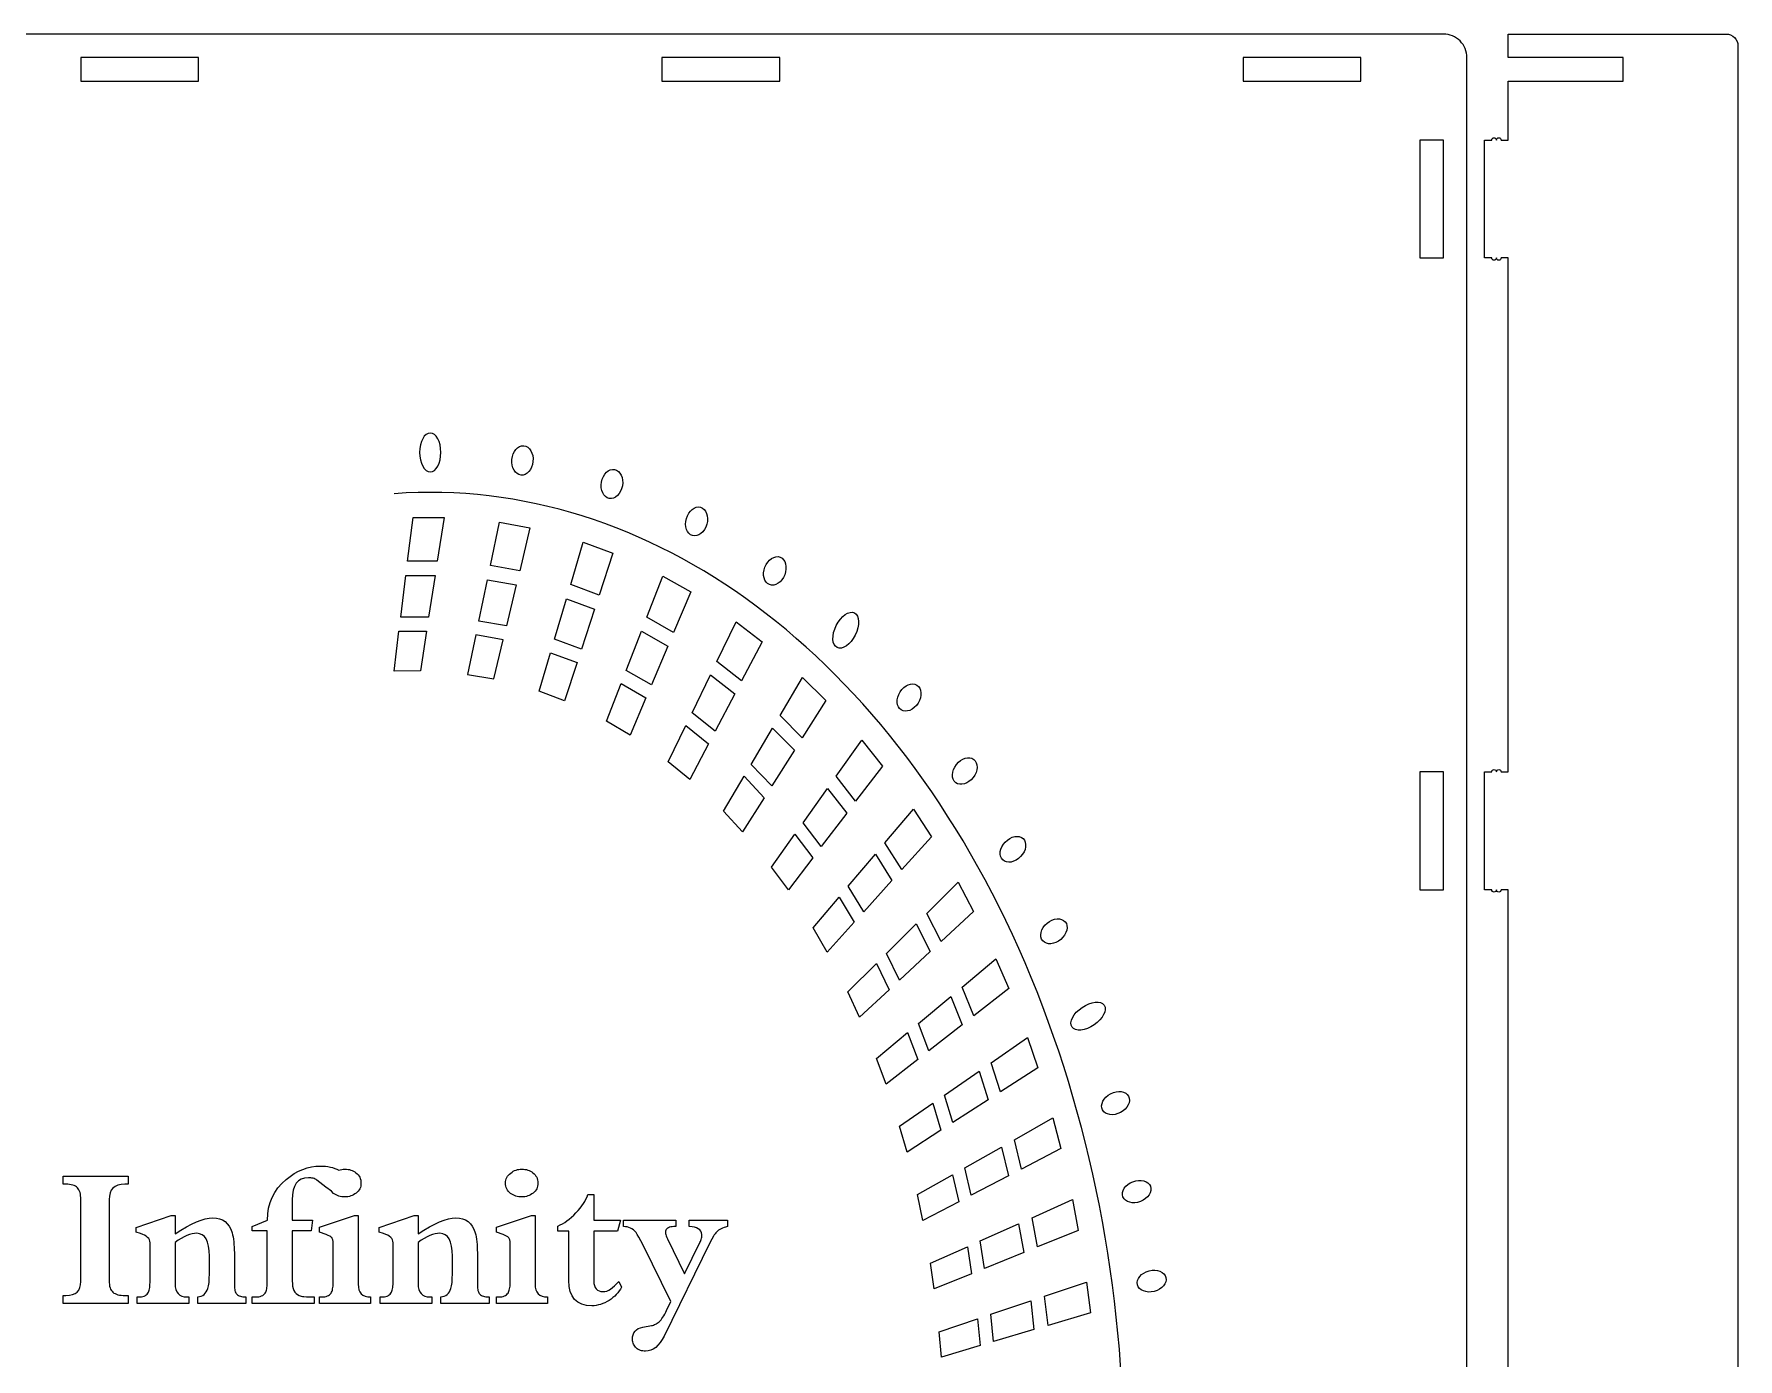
# Model space of a CAD drawing. Header units: millimetres. Extents: x 2225 to 2978, y 102 to 817.
# Drawn here: x 2689 to 2978.3, y 592.2 to 817.1 of the extents above; entities that cross this region are included whole.
import ezdxf

# ---------------------------------------------------------------- set-up
doc = ezdxf.new("R2010")
doc.units = ezdxf.units.MM
for name, color, linetype in [('engrav0', 4, 'Continuous'), ('top', 7, 'Continuous'), ('walls_top', 7, 'Continuous')]:
    doc.layers.add(name, color=color, linetype=linetype)

msp = doc.modelspace()

# ---------------------------------------------------------------- linework, layer by layer
at = {"layer": 'engrav0'}
for points in [[(2756.29, 749.37), (2755.93, 749.3), (2755.59, 749.11), (2755.28, 748.81), (2755.02, 748.4), (2754.8, 747.92), (2754.63, 747.36), (2754.53, 746.74), (2754.49, 746.07), (2754.53, 745.41), (2754.63, 744.79), (2754.8, 744.23), (2755.02, 743.74), (2755.28, 743.33), (2755.59, 743.03), (2755.93, 742.84), (2756.29, 742.77), (2756.65, 742.84), (2756.99, 743.03), (2757.3, 743.33), (2757.56, 743.74), (2757.78, 744.23), (2757.95, 744.79), (2758.05, 745.41), (2758.09, 746.07), (2758.05, 746.74), (2757.95, 747.36), (2757.78, 747.92), (2757.56, 748.4), (2757.3, 748.81), (2756.99, 749.11), (2756.65, 749.3), (2756.29, 749.37)], [(2772.16, 747.2), (2772.52, 747.12), (2772.84, 746.94), (2773.13, 746.68), (2773.36, 746.36), (2773.55, 745.97), (2773.68, 745.53), (2773.74, 745.05), (2773.73, 744.55), (2773.65, 744.05), (2773.5, 743.59), (2773.29, 743.18), (2773.04, 742.83), (2772.75, 742.56), (2772.42, 742.35), (2772.07, 742.24), (2771.71, 742.22), (2771.35, 742.31), (2771.03, 742.48), (2770.74, 742.74), (2770.51, 743.07), (2770.32, 743.46), (2770.19, 743.89), (2770.13, 744.37), (2770.14, 744.88), (2770.23, 745.37), (2770.37, 745.83), (2770.58, 746.24), (2770.83, 746.59), (2771.12, 746.87), (2771.45, 747.07), (2771.8, 747.18), (2772.16, 747.2)], [(2787.59, 743.18), (2787.93, 743.07), (2788.24, 742.86), (2788.5, 742.58), (2788.71, 742.23), (2788.85, 741.83), (2788.94, 741.38), (2788.96, 740.9), (2788.9, 740.4), (2788.77, 739.91), (2788.58, 739.47), (2788.34, 739.08), (2788.06, 738.76), (2787.74, 738.5), (2787.4, 738.33), (2787.04, 738.25), (2786.67, 738.27), (2786.33, 738.38), (2786.02, 738.59), (2785.76, 738.87), (2785.56, 739.22), (2785.41, 739.62), (2785.32, 740.07), (2785.31, 740.55), (2785.36, 741.05), (2785.49, 741.54), (2785.68, 741.99), (2785.92, 742.37), (2786.2, 742.7), (2786.52, 742.95), (2786.86, 743.12), (2787.22, 743.2), (2787.59, 743.18)], [(2758.64, 735.04), (2757.48, 727.64), (2752.41, 727.64), (2753.38, 735.04)], [(2802.18, 736.77), (2802.52, 736.62), (2802.8, 736.39), (2803.03, 736.08), (2803.21, 735.72), (2803.32, 735.3), (2803.36, 734.85), (2803.34, 734.37), (2803.23, 733.87), (2803.06, 733.4), (2802.83, 732.98), (2802.56, 732.61), (2802.25, 732.32), (2801.91, 732.09), (2801.55, 731.96), (2801.18, 731.91), (2800.82, 731.96), (2800.49, 732.11), (2800.2, 732.34), (2799.97, 732.64), (2799.8, 733.01), (2799.69, 733.42), (2799.64, 733.88), (2799.67, 734.36), (2799.77, 734.85), (2799.94, 735.33), (2800.17, 735.75), (2800.45, 736.11), (2800.76, 736.41), (2801.1, 736.63), (2801.45, 736.77), (2801.82, 736.82), (2802.18, 736.77)], [(2773.22, 733.29), (2771.47, 726), (2766.49, 726.89), (2768.02, 734.23)], [(2787.31, 728.98), (2784.97, 721.85), (2780.14, 723.64), (2782.26, 730.83)], [(2815.69, 728.29), (2816.01, 728.12), (2816.27, 727.86), (2816.47, 727.53), (2816.61, 727.15), (2816.68, 726.73), (2816.68, 726.27), (2816.61, 725.8), (2816.46, 725.31), (2816.25, 724.86), (2815.98, 724.46), (2815.67, 724.12), (2815.34, 723.86), (2814.98, 723.67), (2814.61, 723.56), (2814.24, 723.55), (2813.88, 723.63), (2813.56, 723.81), (2813.3, 724.07), (2813.1, 724.39), (2812.96, 724.77), (2812.89, 725.2), (2812.89, 725.65), (2812.96, 726.13), (2813.11, 726.61), (2813.32, 727.07), (2813.59, 727.47), (2813.9, 727.8), (2814.24, 728.07), (2814.59, 728.26), (2814.96, 728.36), (2815.33, 728.38), (2815.69, 728.29)], [(2757.1, 725.16), (2756.01, 718.1), (2751.28, 718.1), (2752.15, 725.16)], [(2770.89, 723.57), (2769.23, 716.61), (2764.52, 717.43), (2765.98, 724.44)], [(2800.52, 722.4), (2797.6, 715.49), (2793.05, 718.08), (2795.76, 725.07)], [(2781.95, 712.68), (2777.4, 714.37), (2779.43, 721.24), (2784.19, 719.48)], [(2828.31, 718.84), (2828.6, 718.62), (2828.82, 718.29), (2828.95, 717.88), (2829.01, 717.4), (2828.99, 716.87), (2828.89, 716.29), (2828.71, 715.69), (2828.44, 715.08), (2828.11, 714.5), (2827.74, 714), (2827.34, 713.57), (2826.93, 713.23), (2826.51, 712.99), (2826.1, 712.85), (2825.71, 712.83), (2825.36, 712.93), (2825.06, 713.16), (2824.85, 713.48), (2824.71, 713.89), (2824.65, 714.37), (2824.67, 714.9), (2824.77, 715.48), (2824.96, 716.08), (2825.22, 716.69), (2825.55, 717.27), (2825.92, 717.78), (2826.32, 718.2), (2826.74, 718.54), (2827.15, 718.78), (2827.56, 718.92), (2827.95, 718.94), (2828.31, 718.84)], [(2750.98, 715.72), (2755.65, 715.72), (2754.61, 708.97), (2750.14, 708.94)], [(2764.03, 715.09), (2762.64, 708.39), (2767.08, 707.63), (2768.67, 714.28)], [(2793.84, 706.6), (2789.56, 709.07), (2792.15, 715.75), (2796.62, 713.19)], [(2812.61, 713.93), (2809.13, 707.29), (2804.95, 710.56), (2808.22, 717.31)], [(2776.72, 712.08), (2781.21, 710.41), (2779.07, 703.91), (2774.79, 705.52)], [(2788.7, 706.84), (2792.91, 704.39), (2790.24, 698.09), (2786.23, 700.46)], [(2807.97, 705.07), (2804.65, 698.73), (2800.73, 701.87), (2803.85, 708.31)], [(2823.47, 703.96), (2819.44, 697.63), (2815.69, 701.44), (2819.5, 707.89)], [(2838.91, 706.59), (2839.19, 706.35), (2839.4, 706.05), (2839.53, 705.69), (2839.6, 705.29), (2839.59, 704.86), (2839.5, 704.41), (2839.34, 703.96), (2839.11, 703.51), (2838.81, 703.1), (2838.47, 702.76), (2838.11, 702.49), (2837.72, 702.29), (2837.33, 702.18), (2836.95, 702.14), (2836.59, 702.2), (2836.26, 702.35), (2835.97, 702.58), (2835.77, 702.89), (2835.63, 703.24), (2835.56, 703.64), (2835.57, 704.07), (2835.66, 704.52), (2835.82, 704.97), (2836.06, 705.42), (2836.35, 705.83), (2836.69, 706.17), (2837.06, 706.44), (2837.44, 706.64), (2837.83, 706.76), (2838.21, 706.79), (2838.57, 706.73), (2838.91, 706.59)], [(2803.54, 696.62), (2800.36, 690.56), (2796.7, 693.56), (2799.69, 699.71)], [(2818.1, 695.52), (2814.27, 689.47), (2810.77, 693.12), (2814.41, 699.28)], [(2833.04, 692.82), (2828.51, 686.85), (2825.19, 691.09), (2829.53, 697.2)], [(2848.56, 693.97), (2848.82, 693.71), (2848.99, 693.39), (2849.1, 693.02), (2849.12, 692.61), (2849.07, 692.19), (2848.94, 691.75), (2848.74, 691.31), (2848.46, 690.89), (2848.12, 690.52), (2847.75, 690.21), (2847.36, 689.97), (2846.96, 689.82), (2846.56, 689.74), (2846.18, 689.74), (2845.82, 689.83), (2845.5, 690.01), (2845.25, 690.28), (2845.07, 690.6), (2844.97, 690.97), (2844.94, 691.37), (2845, 691.8), (2845.12, 692.24), (2845.33, 692.67), (2845.61, 693.09), (2845.94, 693.47), (2846.31, 693.78), (2846.71, 694.01), (2847.11, 694.17), (2847.5, 694.25), (2847.89, 694.24), (2848.24, 694.15), (2848.56, 693.97)], [(2809.57, 691.11), (2812.98, 687.46), (2809.32, 681.68), (2806.07, 685.18)], [(2823.74, 689.05), (2826.99, 684.86), (2822.66, 679.16), (2819.59, 683.21)], [(2841.37, 680.82), (2836.34, 675.25), (2833.47, 679.79), (2838.32, 685.52)], [(2818.21, 681.26), (2821.22, 677.26), (2817.08, 671.81), (2814.25, 675.69)], [(2856.94, 680.51), (2857.16, 680.23), (2857.31, 679.89), (2857.37, 679.51), (2857.35, 679.11), (2857.26, 678.69), (2857.09, 678.26), (2856.84, 677.85), (2856.52, 677.46), (2856.15, 677.12), (2855.75, 676.85), (2855.33, 676.66), (2854.92, 676.54), (2854.52, 676.5), (2854.14, 676.55), (2853.79, 676.68), (2853.49, 676.89), (2853.26, 677.17), (2853.12, 677.51), (2853.06, 677.89), (2853.07, 678.3), (2853.17, 678.72), (2853.34, 679.14), (2853.59, 679.55), (2853.91, 679.94), (2854.28, 680.28), (2854.68, 680.55), (2855.1, 680.74), (2855.51, 680.86), (2855.91, 680.9), (2856.29, 680.85), (2856.64, 680.73), (2856.94, 680.51)], [(2831.86, 677.88), (2834.67, 673.4), (2829.87, 668.09), (2827.23, 672.42)], [(2848.5, 668.17), (2843.01, 663.06), (2840.58, 667.8), (2845.9, 673.1)], [(2821.27, 665.37), (2825.69, 670.59), (2828.26, 666.31), (2823.68, 661.24)], [(2838.8, 666.05), (2841.18, 661.36), (2835.94, 656.48), (2833.73, 660.99)], [(2864.08, 666.4), (2864.28, 666.09), (2864.38, 665.74), (2864.41, 665.36), (2864.35, 664.96), (2864.21, 664.55), (2863.99, 664.15), (2863.7, 663.76), (2863.34, 663.41), (2862.94, 663.11), (2862.51, 662.89), (2862.08, 662.74), (2861.66, 662.66), (2861.25, 662.67), (2860.88, 662.75), (2860.55, 662.92), (2860.27, 663.16), (2860.08, 663.47), (2859.97, 663.82), (2859.95, 664.2), (2860, 664.6), (2860.14, 665.01), (2860.36, 665.41), (2860.65, 665.8), (2861.01, 666.15), (2861.42, 666.45), (2861.84, 666.67), (2862.27, 666.82), (2862.7, 666.89), (2863.1, 666.89), (2863.47, 666.81), (2863.8, 666.64), (2864.08, 666.4)], [(2854.5, 655.05), (2848.58, 650.44), (2846.57, 655.31), (2852.33, 660.12)], [(2832.03, 659.32), (2834.19, 654.85), (2829.18, 650.19), (2827.19, 654.48)], [(2846.61, 648.91), (2840.96, 644.51), (2839.16, 649.12), (2844.65, 653.71)], [(2870.7, 652.23), (2870.85, 651.9), (2870.88, 651.51), (2870.8, 651.08), (2870.61, 650.64), (2870.33, 650.18), (2869.96, 649.73), (2869.51, 649.29), (2868.98, 648.89), (2868.41, 648.55), (2867.84, 648.29), (2867.28, 648.11), (2866.75, 648.02), (2866.27, 648.01), (2865.84, 648.09), (2865.5, 648.26), (2865.24, 648.53), (2865.09, 648.86), (2865.06, 649.25), (2865.14, 649.68), (2865.32, 650.12), (2865.6, 650.58), (2865.97, 651.03), (2866.43, 651.47), (2866.96, 651.87), (2867.53, 652.21), (2868.1, 652.47), (2868.65, 652.65), (2869.18, 652.74), (2869.67, 652.75), (2870.09, 652.67), (2870.44, 652.5), (2870.7, 652.23)], [(2832.07, 643.21), (2837.32, 647.59), (2839.07, 643.04), (2833.67, 638.84)], [(2859.43, 641.59), (2853.12, 637.53), (2851.51, 642.47), (2857.67, 646.75)], [(2851.02, 636.18), (2844.99, 632.31), (2843.57, 636.97), (2849.45, 641.05)], [(2874.85, 636.78), (2874.97, 636.44), (2875, 636.07), (2874.94, 635.69), (2874.79, 635.32), (2874.57, 634.95), (2874.27, 634.6), (2873.9, 634.29), (2873.47, 634.03), (2873.01, 633.83), (2872.54, 633.7), (2872.09, 633.65), (2871.66, 633.67), (2871.27, 633.77), (2870.92, 633.93), (2870.63, 634.16), (2870.42, 634.46), (2870.3, 634.8), (2870.27, 635.17), (2870.33, 635.55), (2870.48, 635.93), (2870.7, 636.29), (2871, 636.64), (2871.37, 636.95), (2871.8, 637.21), (2872.26, 637.42), (2872.73, 637.54), (2873.18, 637.59), (2873.61, 637.57), (2874, 637.48), (2874.35, 637.31), (2874.63, 637.08), (2874.85, 636.78)], [(2835.98, 631.71), (2841.6, 635.61), (2842.98, 631.01), (2837.23, 627.31)], [(2863.35, 627.89), (2856.69, 624.43), (2855.45, 629.39), (2861.98, 633.09)], [(2853.28, 628.16), (2854.48, 623.27), (2848.12, 619.97), (2847.04, 624.64)], [(2732.86, 613.96), (2732.86, 605.44), (2732.88, 604.96), (2732.93, 604.54), (2733.02, 604.15), (2733.15, 603.82), (2733.32, 603.54), (2733.52, 603.3), (2733.77, 603.11), (2734.04, 602.97), (2734.21, 602.91), (2734.4, 602.85), (2734.6, 602.81), (2734.82, 602.77), (2735.3, 602.73), (2735.84, 602.71), (2736.57, 602.71), (2736.57, 601.6), (2726.05, 601.6), (2726.05, 602.71), (2726.68, 602.71), (2726.95, 602.72), (2727.21, 602.75), (2727.44, 602.8), (2727.65, 602.88), (2727.84, 602.97), (2728, 603.08), (2728.15, 603.22), (2728.27, 603.37), (2728.35, 603.51), (2728.42, 603.68), (2728.48, 603.87), (2728.53, 604.08), (2728.57, 604.31), (2728.6, 604.56), (2728.62, 604.84), (2728.62, 605.14), (2728.62, 613.96), (2726.05, 613.96), (2726.05, 614.65), (2728.66, 615.77), (2728.71, 616.8), (2728.85, 617.79), (2729.1, 618.72), (2729.45, 619.61), (2729.89, 620.44), (2730.43, 621.23), (2731.07, 621.96), (2731.81, 622.64), (2732.51, 623.18), (2733.21, 623.64), (2733.92, 624.04), (2734.65, 624.36), (2735.38, 624.61), (2736.12, 624.79), (2736.88, 624.9), (2737.64, 624.93), (2738.09, 624.92), (2738.52, 624.89), (2738.93, 624.83), (2739.33, 624.76), (2739.72, 624.66), (2740.08, 624.54), (2740.44, 624.4), (2740.77, 624.24), (2741.02, 624.31), (2741.27, 624.37), (2741.53, 624.4), (2741.79, 624.41), (2742.07, 624.4), (2742.33, 624.37), (2742.58, 624.32), (2742.82, 624.26), (2743.05, 624.17), (2743.27, 624.06), (2743.48, 623.93), (2743.68, 623.79), (2743.88, 623.62), (2744.05, 623.43), (2744.2, 623.23), (2744.32, 623.02), (2744.41, 622.8), (2744.48, 622.56), (2744.52, 622.31), (2744.53, 622.04), (2744.52, 621.79), (2744.48, 621.54), (2744.42, 621.31), (2744.33, 621.09), (2744.21, 620.89), (2744.07, 620.69), (2743.9, 620.51), (2743.71, 620.34), (2743.5, 620.19), (2743.28, 620.06), (2743.05, 619.95), (2742.82, 619.85), (2742.57, 619.78), (2742.32, 619.73), (2742.06, 619.7), (2741.79, 619.69), (2741.52, 619.7), (2741.26, 619.73), (2741.01, 619.78), (2740.76, 619.84), (2740.53, 619.93), (2740.3, 620.03), (2740.09, 620.15), (2739.88, 620.3), (2739.51, 620.64), (2738.59, 621.32), (2737.06, 622.55), (2736.91, 622.64), (2736.75, 622.73), (2736.58, 622.8), (2736.4, 622.85), (2736.21, 622.9), (2736.02, 622.93), (2735.81, 622.95), (2735.6, 622.95), (2734.96, 622.89), (2734.4, 622.72), (2733.93, 622.42), (2733.54, 622.01), (2733.24, 621.48), (2733.03, 620.84), (2732.9, 620.07), (2732.86, 619.19), (2732.86, 615.77), (2736.3, 615.77), (2736.08, 613.96), (2732.86, 613.96)], [(2693.96, 621.84), (2693.96, 623.2), (2705, 623.2), (2705, 621.84), (2704.42, 621.84), (2703.8, 621.8), (2703.26, 621.68), (2702.81, 621.48), (2702.43, 621.19), (2702.14, 620.82), (2701.94, 620.38), (2701.81, 619.84), (2701.77, 619.23), (2701.77, 605.48), (2701.78, 605.14), (2701.81, 604.83), (2701.86, 604.54), (2701.93, 604.28), (2702.02, 604.05), (2702.13, 603.85), (2702.27, 603.67), (2702.42, 603.51), (2702.59, 603.38), (2702.79, 603.27), (2703.01, 603.17), (2703.26, 603.09), (2703.53, 603.03), (2703.82, 602.99), (2704.14, 602.96), (2704.49, 602.95), (2705, 602.95), (2705, 601.6), (2693.96, 601.6), (2693.96, 602.95), (2694.45, 602.95), (2695.04, 602.99), (2695.55, 603.1), (2695.99, 603.29), (2696.35, 603.55), (2696.62, 603.89), (2696.82, 604.3), (2696.94, 604.78), (2696.98, 605.34), (2696.98, 619.23), (2696.97, 619.57), (2696.94, 619.89), (2696.9, 620.17), (2696.83, 620.44), (2696.75, 620.68), (2696.65, 620.89), (2696.54, 621.08), (2696.4, 621.24), (2696.24, 621.38), (2696.06, 621.5), (2695.85, 621.61), (2695.62, 621.69), (2695.35, 621.76), (2695.07, 621.8), (2694.75, 621.83), (2694.41, 621.84), (2693.96, 621.84)], [(2771.83, 624.41), (2772.11, 624.4), (2772.37, 624.37), (2772.62, 624.32), (2772.86, 624.26), (2773.09, 624.17), (2773.31, 624.06), (2773.52, 623.93), (2773.72, 623.79), (2773.92, 623.62), (2774.09, 623.43), (2774.24, 623.23), (2774.36, 623.02), (2774.45, 622.8), (2774.52, 622.56), (2774.56, 622.31), (2774.57, 622.04), (2774.56, 621.79), (2774.52, 621.54), (2774.46, 621.31), (2774.37, 621.09), (2774.25, 620.89), (2774.11, 620.69), (2773.94, 620.51), (2773.75, 620.34), (2773.54, 620.19), (2773.32, 620.06), (2773.09, 619.95), (2772.86, 619.85), (2772.61, 619.78), (2772.36, 619.73), (2772.1, 619.7), (2771.83, 619.69), (2771.56, 619.7), (2771.3, 619.73), (2771.05, 619.78), (2770.8, 619.84), (2770.57, 619.93), (2770.34, 620.03), (2770.13, 620.15), (2769.92, 620.3), (2769.71, 620.47), (2769.54, 620.65), (2769.39, 620.85), (2769.27, 621.06), (2769.17, 621.29), (2769.1, 621.53), (2769.06, 621.78), (2769.05, 622.04), (2769.06, 622.29), (2769.11, 622.53), (2769.18, 622.76), (2769.28, 622.98), (2769.4, 623.19), (2769.56, 623.39), (2769.74, 623.57), (2769.95, 623.75), (2770.17, 623.91), (2770.39, 624.04), (2770.61, 624.15), (2770.85, 624.25), (2771.08, 624.32), (2771.33, 624.37), (2771.58, 624.4), (2771.83, 624.41)], [(2839.94, 615.71), (2839.01, 620.09), (2844.96, 623.46), (2846, 618.87)], [(2878.56, 621.5), (2878.64, 621.14), (2878.62, 620.77), (2878.52, 620.4), (2878.33, 620.04), (2878.06, 619.71), (2877.73, 619.4), (2877.32, 619.13), (2876.87, 618.92), (2876.38, 618.77), (2875.91, 618.7), (2875.45, 618.71), (2875.03, 618.78), (2874.65, 618.92), (2874.32, 619.12), (2874.07, 619.38), (2873.89, 619.7), (2873.81, 620.06), (2873.82, 620.43), (2873.93, 620.8), (2874.12, 621.15), (2874.38, 621.49), (2874.72, 621.8), (2875.12, 622.07), (2875.58, 622.28), (2876.06, 622.43), (2876.54, 622.5), (2876.99, 622.49), (2877.42, 622.42), (2877.8, 622.28), (2878.12, 622.08), (2878.38, 621.82), (2878.56, 621.5)], [(2784.05, 613.86), (2784.05, 605.45), (2784.07, 605.02), (2784.15, 604.65), (2784.27, 604.33), (2784.45, 604.07), (2784.67, 603.87), (2784.95, 603.73), (2785.27, 603.64), (2785.65, 603.61), (2785.95, 603.64), (2786.26, 603.72), (2786.58, 603.86), (2786.91, 604.05), (2787.24, 604.29), (2787.58, 604.59), (2787.93, 604.94), (2788.28, 605.35), (2788.77, 604.38), (2788.58, 604.05), (2788.36, 603.73), (2788.13, 603.42), (2787.87, 603.14), (2787.6, 602.86), (2787.31, 602.6), (2787, 602.36), (2786.67, 602.13), (2786.31, 601.92), (2785.95, 601.73), (2785.59, 601.58), (2785.22, 601.45), (2784.85, 601.35), (2784.48, 601.27), (2784.11, 601.23), (2783.73, 601.22), (2782.81, 601.28), (2782.02, 601.49), (2781.35, 601.82), (2780.79, 602.29), (2780.37, 602.9), (2780.06, 603.64), (2779.88, 604.51), (2779.81, 605.52), (2779.81, 613.86), (2777.97, 613.86), (2777.97, 614.75), (2778.36, 614.93), (2778.74, 615.13), (2779.12, 615.37), (2779.5, 615.63), (2779.88, 615.93), (2780.26, 616.25), (2780.64, 616.6), (2781.02, 616.98), (2781.39, 617.38), (2781.72, 617.77), (2782.02, 618.16), (2782.29, 618.55), (2782.53, 618.94), (2782.73, 619.33), (2782.9, 619.72), (2783.04, 620.11), (2784.05, 620.11), (2784.05, 615.77), (2788.6, 615.77), (2788.07, 613.86), (2784.05, 613.86)], [(2866.31, 614.01), (2859.36, 611.19), (2858.47, 616.16), (2865.31, 619.23)], [(2723.03, 610.18), (2723.03, 604.75), (2723.03, 604.47), (2723.05, 604.22), (2723.09, 603.99), (2723.13, 603.78), (2723.19, 603.59), (2723.27, 603.43), (2723.35, 603.28), (2723.45, 603.16), (2723.57, 603.06), (2723.71, 602.96), (2723.87, 602.89), (2724.05, 602.82), (2724.26, 602.77), (2724.48, 602.74), (2724.73, 602.72), (2725, 602.71), (2725, 601.6), (2716.81, 601.6), (2716.81, 602.71), (2717.12, 602.76), (2717.41, 602.84), (2717.66, 602.96), (2717.89, 603.13), (2718.09, 603.33), (2718.27, 603.57), (2718.41, 603.85), (2718.53, 604.17), (2718.59, 604.37), (2718.65, 604.61), (2718.69, 604.87), (2718.73, 605.17), (2718.77, 605.84), (2718.79, 606.63), (2718.79, 609.65), (2718.76, 610.56), (2718.65, 611.34), (2718.49, 612), (2718.25, 612.55), (2717.95, 612.97), (2717.58, 613.27), (2717.14, 613.45), (2716.64, 613.51), (2716.25, 613.49), (2715.85, 613.41), (2715.42, 613.29), (2714.97, 613.13), (2714.5, 612.91), (2714.01, 612.65), (2713.49, 612.34), (2712.96, 611.98), (2712.96, 604.93), (2712.99, 604.41), (2713.08, 603.96), (2713.24, 603.58), (2713.47, 603.27), (2713.76, 603.02), (2714.11, 602.85), (2714.53, 602.75), (2715.01, 602.71), (2715.32, 602.71), (2715.32, 601.6), (2706.53, 601.6), (2706.53, 602.71), (2706.74, 602.71), (2707.02, 602.72), (2707.28, 602.75), (2707.51, 602.8), (2707.72, 602.87), (2707.92, 602.96), (2708.08, 603.07), (2708.23, 603.2), (2708.35, 603.35), (2708.44, 603.5), (2708.51, 603.67), (2708.58, 603.86), (2708.63, 604.07), (2708.67, 604.3), (2708.7, 604.56), (2708.71, 604.84), (2708.72, 605.14), (2708.72, 611.9), (2708.69, 612.16), (2708.62, 612.4), (2708.49, 612.62), (2708.31, 612.82), (2708.08, 613.01), (2707.8, 613.18), (2707.47, 613.33), (2707.09, 613.46), (2706.36, 613.68), (2706.36, 614.52), (2712.3, 616.53), (2712.96, 616.53), (2712.96, 613.43), (2713.95, 614.07), (2714.89, 614.62), (2715.78, 615.09), (2716.61, 615.47), (2717.38, 615.77), (2718.1, 615.98), (2718.77, 616.11), (2719.38, 616.15), (2719.98, 616.11), (2720.53, 615.99), (2721.02, 615.79), (2721.46, 615.51), (2721.84, 615.15), (2722.17, 614.71), (2722.44, 614.2), (2722.66, 613.6), (2722.74, 613.26), (2722.82, 612.89), (2722.88, 612.5), (2722.93, 612.08), (2722.97, 611.64), (2723, 611.18), (2723.02, 610.69), (2723.03, 610.18)], [(2746.16, 602.71), (2746.16, 601.6), (2737.48, 601.6), (2737.48, 602.71), (2737.86, 602.71), (2738.14, 602.72), (2738.39, 602.75), (2738.62, 602.8), (2738.83, 602.88), (2739.02, 602.97), (2739.19, 603.08), (2739.33, 603.22), (2739.45, 603.37), (2739.53, 603.51), (2739.61, 603.68), (2739.67, 603.87), (2739.72, 604.07), (2739.76, 604.31), (2739.79, 604.56), (2739.8, 604.84), (2739.81, 605.14), (2739.81, 611.8), (2739.79, 612.13), (2739.74, 612.41), (2739.71, 612.53), (2739.66, 612.63), (2739.61, 612.72), (2739.55, 612.8), (2739.42, 612.91), (2739.22, 613.03), (2738.95, 613.16), (2738.62, 613.29), (2737.48, 613.72), (2737.48, 614.55), (2743.42, 616.53), (2744.04, 616.53), (2744.04, 604.9), (2744.08, 604.39), (2744.18, 603.94), (2744.34, 603.56), (2744.57, 603.26), (2744.87, 603.02), (2745.24, 602.85), (2745.67, 602.74), (2746.16, 602.71)], [(2764.29, 610.18), (2764.29, 604.75), (2764.29, 604.47), (2764.31, 604.22), (2764.35, 603.99), (2764.39, 603.78), (2764.46, 603.59), (2764.53, 603.43), (2764.62, 603.28), (2764.72, 603.16), (2764.83, 603.06), (2764.97, 602.96), (2765.13, 602.89), (2765.32, 602.82), (2765.52, 602.77), (2765.75, 602.74), (2766, 602.72), (2766.27, 602.71), (2766.27, 601.6), (2758.07, 601.6), (2758.07, 602.71), (2758.38, 602.76), (2758.67, 602.84), (2758.92, 602.96), (2759.15, 603.13), (2759.36, 603.33), (2759.53, 603.57), (2759.68, 603.85), (2759.8, 604.17), (2759.86, 604.37), (2759.91, 604.61), (2759.95, 604.87), (2759.99, 605.17), (2760.03, 605.84), (2760.05, 606.63), (2760.05, 609.65), (2760.02, 610.56), (2759.92, 611.34), (2759.75, 612), (2759.51, 612.55), (2759.21, 612.97), (2758.84, 613.27), (2758.4, 613.45), (2757.9, 613.51), (2757.51, 613.49), (2757.11, 613.41), (2756.68, 613.29), (2756.23, 613.13), (2755.76, 612.91), (2755.27, 612.65), (2754.75, 612.34), (2754.22, 611.98), (2754.22, 604.93), (2754.25, 604.41), (2754.35, 603.96), (2754.51, 603.58), (2754.73, 603.27), (2755.02, 603.02), (2755.37, 602.85), (2755.79, 602.75), (2756.27, 602.71), (2756.58, 602.71), (2756.58, 601.6), (2747.79, 601.6), (2747.79, 602.71), (2748, 602.71), (2748.28, 602.72), (2748.54, 602.75), (2748.77, 602.8), (2748.99, 602.87), (2749.18, 602.96), (2749.34, 603.07), (2749.49, 603.2), (2749.61, 603.35), (2749.7, 603.5), (2749.77, 603.67), (2749.84, 603.86), (2749.89, 604.07), (2749.93, 604.3), (2749.96, 604.56), (2749.98, 604.84), (2749.98, 605.14), (2749.98, 611.9), (2749.96, 612.16), (2749.88, 612.4), (2749.75, 612.62), (2749.57, 612.82), (2749.34, 613.01), (2749.06, 613.18), (2748.73, 613.33), (2748.35, 613.46), (2747.62, 613.68), (2747.62, 614.52), (2753.56, 616.53), (2754.22, 616.53), (2754.22, 613.43), (2755.21, 614.07), (2756.15, 614.62), (2757.04, 615.09), (2757.87, 615.47), (2758.64, 615.77), (2759.36, 615.98), (2760.03, 616.11), (2760.64, 616.15), (2761.25, 616.11), (2761.79, 615.99), (2762.29, 615.79), (2762.72, 615.51), (2763.11, 615.15), (2763.43, 614.71), (2763.7, 614.2), (2763.92, 613.6), (2764, 613.26), (2764.08, 612.89), (2764.14, 612.5), (2764.2, 612.08), (2764.24, 611.64), (2764.26, 611.18), (2764.28, 610.69), (2764.29, 610.18)], [(2776.2, 602.71), (2776.2, 601.6), (2767.52, 601.6), (2767.52, 602.71), (2767.9, 602.71), (2768.18, 602.72), (2768.43, 602.75), (2768.66, 602.8), (2768.87, 602.88), (2769.06, 602.97), (2769.23, 603.08), (2769.37, 603.22), (2769.49, 603.37), (2769.57, 603.51), (2769.65, 603.68), (2769.71, 603.87), (2769.76, 604.07), (2769.8, 604.31), (2769.83, 604.56), (2769.84, 604.84), (2769.85, 605.14), (2769.85, 611.8), (2769.83, 612.13), (2769.78, 612.41), (2769.75, 612.53), (2769.7, 612.63), (2769.65, 612.72), (2769.59, 612.8), (2769.46, 612.91), (2769.26, 613.03), (2768.99, 613.16), (2768.66, 613.29), (2767.52, 613.72), (2767.52, 614.55), (2773.46, 616.53), (2774.08, 616.53), (2774.08, 604.9), (2774.12, 604.39), (2774.22, 603.94), (2774.38, 603.56), (2774.61, 603.26), (2774.91, 603.02), (2775.28, 602.85), (2775.71, 602.74), (2776.2, 602.71)], [(2797.11, 601.95), (2792.42, 611.5), (2792.04, 612.26), (2791.72, 612.87), (2791.44, 613.33), (2791.22, 613.64), (2791, 613.87), (2790.77, 614.08), (2790.53, 614.26), (2790.27, 614.4), (2790, 614.51), (2789.72, 614.59), (2789.43, 614.64), (2789.12, 614.65), (2789.12, 615.77), (2797.97, 615.77), (2797.97, 614.65), (2797.65, 614.65), (2797.37, 614.62), (2797.12, 614.59), (2796.9, 614.53), (2796.71, 614.46), (2796.56, 614.38), (2796.43, 614.28), (2796.34, 614.16), (2796.27, 614.02), (2796.23, 613.87), (2796.22, 613.69), (2796.23, 613.5), (2796.27, 613.3), (2796.34, 613.07), (2796.43, 612.83), (2796.54, 612.57), (2799.47, 606.61), (2802.08, 611.94), (2802.16, 612.13), (2802.24, 612.31), (2802.3, 612.49), (2802.34, 612.67), (2802.38, 612.84), (2802.4, 613), (2802.41, 613.16), (2802.4, 613.32), (2802.34, 613.62), (2802.22, 613.89), (2802.04, 614.12), (2801.8, 614.3), (2801.5, 614.45), (2801.15, 614.56), (2800.74, 614.63), (2800.27, 614.65), (2800.27, 615.77), (2806.74, 615.77), (2806.74, 614.65), (2806.44, 614.58), (2806.16, 614.5), (2805.9, 614.4), (2805.66, 614.29), (2805.43, 614.16), (2805.23, 614.03), (2805.04, 613.88), (2804.88, 613.72), (2804.76, 613.59), (2804.64, 613.44), (2804.51, 613.25), (2804.37, 613.04), (2804.08, 612.53), (2803.76, 611.91), (2795.98, 596.08), (2795.66, 595.48), (2795.31, 594.95), (2794.95, 594.51), (2794.56, 594.15), (2794.15, 593.87), (2793.73, 593.67), (2793.28, 593.55), (2792.81, 593.51), (2792.59, 593.52), (2792.37, 593.54), (2792.17, 593.58), (2791.97, 593.64), (2791.78, 593.71), (2791.61, 593.8), (2791.44, 593.91), (2791.28, 594.04), (2791.13, 594.18), (2791, 594.34), (2790.88, 594.51), (2790.79, 594.68), (2790.72, 594.87), (2790.67, 595.07), (2790.63, 595.28), (2790.62, 595.5), (2790.65, 595.92), (2790.73, 596.3), (2790.87, 596.63), (2791.06, 596.91), (2791.31, 597.14), (2791.61, 597.33), (2791.97, 597.48), (2792.38, 597.57), (2793.84, 597.85), (2794.01, 597.89), (2794.19, 597.94), (2794.36, 598.01), (2794.52, 598.08), (2794.68, 598.17), (2794.84, 598.26), (2794.99, 598.37), (2795.13, 598.49), (2795.3, 598.65), (2795.47, 598.83), (2795.63, 599.04), (2795.79, 599.27), (2795.95, 599.52), (2796.11, 599.8), (2796.26, 600.1), (2796.42, 600.42), (2797.11, 601.95)], [(2849.65, 612.22), (2856.18, 615.14), (2857.04, 610.25), (2850.41, 607.56)], [(2841.22, 608.44), (2847.47, 611.24), (2848.2, 606.66), (2841.86, 604.09)], [(2868.35, 600.02), (2861.17, 597.88), (2860.59, 602.85), (2867.7, 605.24)], [(2881.19, 606), (2881.23, 605.64), (2881.17, 605.28), (2881.02, 604.92), (2880.79, 604.59), (2880.48, 604.29), (2880.11, 604.02), (2879.68, 603.81), (2879.2, 603.65), (2878.7, 603.56), (2878.22, 603.55), (2877.77, 603.61), (2877.36, 603.73), (2877, 603.91), (2876.7, 604.15), (2876.48, 604.45), (2876.34, 604.78), (2876.3, 605.15), (2876.36, 605.51), (2876.51, 605.86), (2876.74, 606.2), (2877.04, 606.5), (2877.41, 606.77), (2877.84, 606.98), (2878.32, 607.14), (2878.82, 607.23), (2879.3, 607.24), (2879.75, 607.18), (2880.17, 607.06), (2880.53, 606.88), (2880.83, 606.64), (2881.05, 606.34), (2881.19, 606)], [(2858.77, 597.17), (2851.91, 595.13), (2851.44, 599.76), (2858.22, 602.05)], [(2842.69, 596.81), (2849.17, 599), (2849.62, 594.45), (2843.06, 592.5)]]:
    msp.add_lwpolyline(points, close=True, dxfattribs=at)
msp.add_ellipse((2756.29, 574.59), major_axis=(0, 164.7), ratio=0.71524, start_param=3.089405, end_param=6.335373, dxfattribs=at)
at = {"layer": 'top'}
msp.add_lwpolyline([(2580.29, 574.59), (2580.29, 336.09, 0.414214), (2584.29, 332.09), (2928.29, 332.09, 0.414214), (2932.29, 336.09), (2932.29, 574.59), (2932.29, 813.09, 0.414214), (2928.29, 817.09), (2584.29, 817.09, 0.414214), (2580.29, 813.09)], format="xyb", close=True, dxfattribs=at)
for points in [[(2716.95, 813.09), (2696.95, 813.09), (2696.95, 809.09), (2716.95, 809.09)], [(2815.62, 809.09), (2815.62, 813.09), (2795.62, 813.09), (2795.62, 809.09)], [(2914.29, 809.09), (2914.29, 813.09), (2894.29, 813.09), (2894.29, 809.09)], [(2928.29, 779.09), (2928.29, 799.09), (2924.29, 799.09), (2924.29, 779.09)], [(2928.29, 671.84), (2928.29, 691.84), (2924.29, 691.84), (2924.29, 671.84)]]:
    msp.add_lwpolyline(points, close=True, dxfattribs=at)
at = {"layer": 'walls_top'}
msp.add_lwpolyline([(2939.29, 584.59), (2939.29, 671.84), (2938.09, 671.84, -1), (2937.29, 671.84, -1), (2936.49, 671.84), (2935.29, 671.84), (2935.29, 691.84), (2936.49, 691.84, -1), (2937.29, 691.84, -1), (2938.09, 691.84), (2939.29, 691.84), (2939.29, 779.09), (2938.09, 779.09, -1), (2937.29, 779.09, -1), (2936.49, 779.09), (2935.29, 779.09), (2935.29, 799.09), (2936.49, 799.09, -1), (2937.29, 799.09, -1), (2938.09, 799.09), (2939.29, 799.09), (2939.29, 809.09), (2958.79, 809.09), (2958.79, 813.09), (2939.29, 813.09), (2939.29, 817.09), (2976.29, 817.09, -0.414214), (2978.29, 815.09), (2978.29, 574.59)], format="xyb", dxfattribs=at)

doc.saveas('drawing.dxf')
